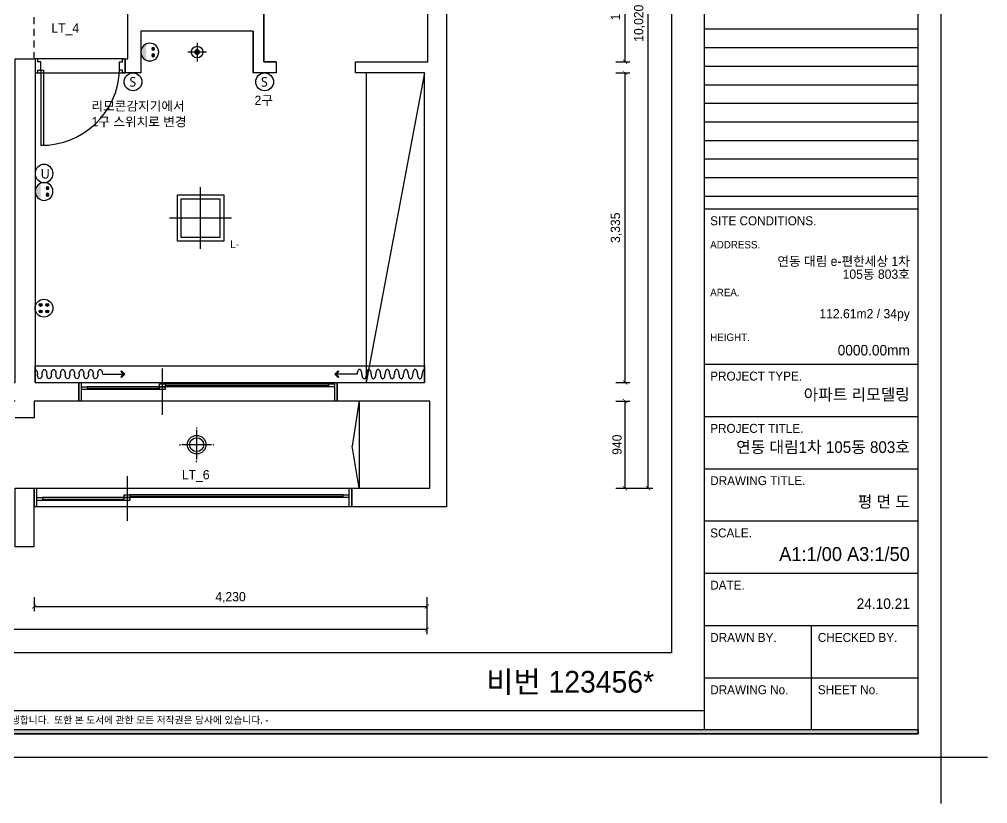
# Model space of a CAD drawing. Header units: inches. Extents: x 88414 to 587042, y -693500 to 27778.
# Drawn here: x 146564 to 156993, y -3968 to 4481 of the extents above; entities that cross this region are included whole.
import ezdxf
from ezdxf.enums import TextEntityAlignment as Align

# ---------------------------------------------------------------- set-up
doc = ezdxf.new("R2010")
doc.units = ezdxf.units.IN
doc.header["$LTSCALE"] = 50
doc.header["$MEASUREMENT"] = 0
doc.linetypes.add('HID', pattern=[2.5, 1.5, -1])
for name, color, linetype in [('01. F-소품', 3, 'Continuous'), ('03-WAL NEW', 3, 'Continuous'), ('06-FUR', 6, 'Continuous'), ('06-LIGHT', 4, 'Continuous'), ('3.기호.계단선', 30, 'Continuous'), ('F-SYM', 7, 'Continuous'), ('FORM(YOURNAME)-11', 1, 'Continuous'), ('FORM(YOURNAME)-11 @ 1', 1, 'Continuous'), ('HAT', 5, 'Continuous'), ('RC-LIGHT', 7, 'Continuous'), ('U-LANP', 6, 'Continuous'), ('도면층2', 2, 'Continuous'), ('도면층4', 4, 'Continuous'), ('도면층5', 5, 'Continuous'), ('도면층8', 8, 'Continuous'), ('설비', 140, 'Continuous'), ('치수', 7, 'Continuous')]:
    doc.layers.add(name, color=color, linetype=linetype)
doc.styles.add('DH-TEXT', font='')
doc.styles.get("Standard").update_dxf_attribs({"font": 'txt.shx', "bigfont": 'whgtxt.shx'})
doc.styles.add('YOURNAME', font='HY울릉도M.TTF')
doc.styles.add('코레일둥고', font='Korail_Round_Gothic_Medium.ttf')
doc.styles.get('DH-TEXT').set_extended_font_data('HY울릉도L')
doc.dimstyles.new('YOURNAME-50', dxfattribs={"dimscale": 50, "dimtxt": 2, "dimasz": 0.9, "dimexe": 1, "dimexo": 3, "dimgap": 0.7, "dimtad": 1, "dimdec": 0, "dimzin": 0, "dimdsep": 46, "dimlunit": 6, "dimtxsty": 'YOURNAME', "dimblk": 'ARCHTICK', "dimcen": 0, "dimclrd": 1, "dimclre": 1, "dimclrt": 7, "dimadec": 0, "dimazin": 0, "dimtfac": 1, "dimtdec": 0, "dimtix": 1, "dimtmove": 2, "dimatfit": 3, "dimldrblk": 'ARCHTICK', "dimfxl": 0, "dimtolj": 1, "dimtzin": 0, "dimarcsym": 0})

# ---------------------------------------------------------------- blocks, each defined once
blk = doc.blocks.new('FORM-PLAN')
at = {"layer": 'FORM(YOURNAME)-11'}
h = blk.add_hatch(color=256, dxfattribs=at)
h.dxf.hatch_style = 1
h.paths.add_polyline_path([(-71444, 55115), (10556, 55115), (10556, 54915), (-71444, 54915)])
h.paths.add_polyline_path([(-71444, -2085), (10556, -2085), (10556, -2285), (-71444, -2285)])
at = {"layer": 'Defpoints', "color": 158}
for p, q in [((1346, 54915), (1346, -2085)), ((1346, 28093), (10556, 28093)), ((1346, 27293), (10556, 27293)), ((1346, 26493), (10556, 26493)), ((1346, 25693), (10556, 25693)), ((1346, 24893), (10556, 24893)), ((1346, 24093), (10556, 24093)), ((1346, 23293), (10556, 23293)), ((1346, 22493), (10556, 22493)), ((1346, 21693), (10556, 21693)), ((1346, 20893), (10556, 20893)), ((1346, -1285), (-71444, -1285))]:
    blk.add_line(p, q, dxfattribs=at)
for points in [[(-71444, -2285), (10556, -2285), (10556, 55115), (-71444, 55115)], [(-69444, 53115), (-64, 53115), (-64, 1215), (-69444, 1215)]]:
    blk.add_lwpolyline(points, close=True, dxfattribs=at)
at = {"layer": 'Defpoints', "color": 1}
blk.add_lwpolyline([(11556, -5285), (11556, -3285), (13556, -3285)], dxfattribs=at)
at = {"layer": 'FORM(YOURNAME)-11', "color": 14}
for p, q in [((1346, 20344), (10556, 20344)), ((1346, 13651), (10556, 13651)), ((1346, 11398), (10556, 11398)), ((1346, 9146), (10556, 9146)), ((1346, 6893), (10556, 6893)), ((1346, 4641), (10556, 4641)), ((1346, 2388), (10556, 2388)), ((5951, 2388), (5951, -2085)), ((1346, 136), (10556, 136))]:
    blk.add_line(p, q, dxfattribs=at)
at = {"layer": 'FORM(YOURNAME)-11', "color": 250}
blk.add_lwpolyline([(-72444, -3285), (11556, -3285), (11556, 56115), (-72444, 56115)], close=True, dxfattribs=at)
at = {"layer": 'FORM(YOURNAME)-11'}
blk.add_lwpolyline([(-71444, -2085), (10556, -2085), (10556, -2285), (-71444, -2285)], close=True, dxfattribs=at)
at = {"layer": 'FORM(YOURNAME)-11', "color": 14, "style": 'YOURNAME'}
for s, height, p in [('SITE CONDITIONS.', 386.14, (1603, 19829)), ('PROJECT TYPE.', 386.14, (1603, 13136)), ('PROJECT TITLE.', 386.14, (1603, 10883)), ('DRAWING TITLE.', 386.14, (1603, 8631)), ('SCALE.', 386.1, (1603, 6378)), ('DATE.', 386.1, (1603, 4126)), ('DRAWN BY.', 386.1, (1603, 1873)), ('CHECKED BY.', 386.14, (6240, 1873)), ('DRAWING No.', 386.14, (1603, -379)), ('SHEET No.', 386.1, (6240, -379))]:
    blk.add_text(s, height=height, dxfattribs=at).set_placement(p, align=Align.MIDDLE_LEFT)
at = {"layer": 'FORM(YOURNAME)-11', "color": 251, "style": 'YOURNAME'}
for s, p in [('ADDRESS.', (1603, 18799)), ('AREA.', (1603, 16740)), ('HEIGHT.', (1603, 14809))]:
    blk.add_text(s, height=321.8, dxfattribs=at).set_placement(p, align=Align.MIDDLE_LEFT)
at = {"layer": 'FORM(YOURNAME)-11', "color": 1, "style": 'YOURNAME'}
blk.add_text("- 본 도서는 어떠한 경우에도 무단으로 도용할 수 없으며 도용시 '지적재산권' 보호에 관한 법률에 의거, 법적 분쟁이 발생합니다.  또한 본 도서에 관한 모든 저작권은 당사에 있습니다. -", height=300, dxfattribs=at).set_placement((-32990, -1685), align=Align.MIDDLE_CENTER)
at = {"layer": 'FORM(YOURNAME)-11', "color": 3, "style": 'YOURNAME'}
for tag, height, p in [('1', 450, (9905, 18188)), ('2', 450, (9905, 17544)), ('3', 450, (9905, 16257)), ('4', 450, (9905, 14326)), ('5', 515, (9905, 12009)), ('6', 515, (9905, 9757)), ('7', 515, (9905, 7504)), ('8', 515, (9905, 5252)), ('9', 515, (9905, 2999)), ('10', 515, (5655, 811)), ('11', 515, (9905, 747)), ('12', 515, (5655, -1441)), ('13', 515, (9905, -1441))]:
    blk.add_attdef(tag, text='', height=height, dxfattribs=at).set_placement(p, align=Align.MIDDLE_RIGHT)
blk = doc.blocks.new('*U458')
at = {"layer": 'F-SYM'}
ref = blk.add_blockref('FORM-PLAN', (153604, -2646), dxfattribs=dict(at, xscale=0.2500000000000001, yscale=0.2500000000000001, zscale=0.2500000000000001))
ref.add_attrib('4', '0000.00mm', dxfattribs={"layer": 'FORM(YOURNAME)-11 @ 1', "color": 3, "height": 112.5, "style": 'YOURNAME'}).set_placement((156155, 917), align=Align.MIDDLE_RIGHT)
ref.add_attrib('3', '112.61m2 / 34py', dxfattribs={"layer": 'FORM(YOURNAME)-11 @ 1', "color": 3, "height": 100, "style": 'YOURNAME'}).set_placement((156155, 1310), align=Align.MIDDLE_RIGHT)
ref.add_attrib('2', '105동 803호', dxfattribs={"layer": 'FORM(YOURNAME)-11 @ 1', "color": 3, "height": 100, "style": 'YOURNAME'}).set_placement((156155, 1736), align=Align.MIDDLE_RIGHT)
ref.add_attrib('1', '연동 대림 e-편한세상 1차', dxfattribs={"layer": 'FORM(YOURNAME)-11 @ 1', "color": 3, "height": 100, "style": 'YOURNAME'}).set_placement((156155, 1875), align=Align.MIDDLE_RIGHT)
ref.add_attrib('5', '아파트 리모델링', dxfattribs={"layer": 'FORM(YOURNAME)-11 @ 1', "color": 3, "height": 125, "style": 'YOURNAME'}).set_placement((156155, 440), align=Align.MIDDLE_RIGHT)
ref.add_attrib('6', '연동 대림1차 105동 803호', dxfattribs={"layer": 'FORM(YOURNAME)-11 @ 1', "color": 3, "height": 125, "style": 'YOURNAME'}).set_placement((156155, -127), align=Align.MIDDLE_RIGHT)
ref.add_attrib('7', '평 면 도', dxfattribs={"layer": 'FORM(YOURNAME)-11 @ 1', "color": 3, "height": 125, "style": 'YOURNAME'}).set_placement((156155, -715), align=Align.MIDDLE_RIGHT)
ref.add_attrib('8', 'A1:1/00 A3:1/50', dxfattribs={"layer": 'FORM(YOURNAME)-11 @ 1', "color": 3, "height": 150, "style": 'YOURNAME'}).set_placement((156155, -1279), align=Align.MIDDLE_RIGHT)
ref.add_attrib('9', '24.10.21', dxfattribs={"layer": 'FORM(YOURNAME)-11 @ 1', "color": 3, "height": 112.5, "style": 'YOURNAME'}).set_placement((156155, -1814), align=Align.MIDDLE_RIGHT)
blk = doc.blocks.new('_ArchTick')
at = {"color": 0, "linetype": 'ByBlock', "const_width": 0.15}
blk.add_lwpolyline([(-0.5, -0.5), (0.5, 0.5)], dxfattribs=at)
blk = doc.blocks.new('*D261')
at = {"layer": 'Defpoints', "color": 0}
for p in [(146723, -1593), (150953, -1593), (150953, -1843)]:
    blk.add_point(p, dxfattribs=at)
at = {"layer": '치수', "color": 1, "lineweight": -2}
for p, q in [((146723, -1743), (146723, -1893)), ((150953, -1743), (150953, -1893)), ((146723, -1843), (150953, -1843))]:
    blk.add_line(p, q, dxfattribs=at)
at = {"layer": '치수', "color": 1, "lineweight": -2, "xscale": 45, "yscale": 45, "zscale": 45, "rotation": 180}
blk.add_blockref('_ArchTick', (146723, -1843), dxfattribs=at)
at = {"layer": '치수', "color": 1, "lineweight": -2, "xscale": 45, "yscale": 45, "zscale": 45}
blk.add_blockref('_ArchTick', (150953, -1843), dxfattribs=at)
at = {"layer": '치수', "color": 7, "insert": (148838, -1748), "char_height": 100, "attachment_point": 5, "style": 'YOURNAME'}
blk.add_mtext('\\A1;4,230', dxfattribs=at)
blk = doc.blocks.new('*D262')
at = {"layer": 'Defpoints', "color": 0}
for p in [(138798, -1593), (150953, -1593), (138798, -2093)]:
    blk.add_point(p, dxfattribs=at)
at = {"layer": '치수', "color": 1, "lineweight": -2}
for p, q in [((138798, -1743), (138798, -2143)), ((150953, -1743), (150953, -2143)), ((150953, -2093), (138798, -2093))]:
    blk.add_line(p, q, dxfattribs=at)
at = {"layer": '치수', "color": 1, "lineweight": -2, "xscale": 45, "yscale": 45, "zscale": 45, "rotation": 180}
blk.add_blockref('_ArchTick', (138798, -2093), dxfattribs=at)
at = {"layer": '치수', "color": 1, "lineweight": -2, "xscale": 45, "yscale": 45, "zscale": 45}
blk.add_blockref('_ArchTick', (150953, -2093), dxfattribs=at)
at = {"layer": '치수', "color": 7, "insert": (144875, -1998), "char_height": 100, "attachment_point": 5, "style": 'YOURNAME'}
blk.add_mtext('\\A1;12,155', dxfattribs=at)
blk = doc.blocks.new('*D263')
at = {"layer": 'Defpoints', "color": 0}
for p in [(152838, 9449), (153338, 9449), (152838, -571)]:
    blk.add_point(p, dxfattribs=at)
at = {"layer": '치수', "color": 1, "lineweight": -2}
for p, q in [((152988, 9449), (153388, 9449)), ((153338, -571), (153338, 9449)), ((152988, -571), (153388, -571))]:
    blk.add_line(p, q, dxfattribs=at)
at = {"layer": '치수', "color": 1, "lineweight": -2, "xscale": 45, "yscale": 45, "zscale": 45}
for p, rotation in [((153338, 9449), 90), ((153338, -571), 270)]:
    blk.add_blockref('_ArchTick', p, dxfattribs=dict(at, rotation=rotation))
at = {"layer": '치수', "color": 7, "insert": (153243, 4439), "char_height": 100, "attachment_point": 5, "rotation": 90, "style": 'YOURNAME'}
blk.add_mtext('\\A1;10,020', dxfattribs=at)
blk = doc.blocks.new('*D264')
at = {"layer": 'Defpoints', "color": 0}
for p in [(152838, 369), (153088, 369), (152838, -571)]:
    blk.add_point(p, dxfattribs=at)
at = {"layer": '치수', "color": 1, "lineweight": -2}
for p, q in [((152988, 369), (153138, 369)), ((153088, -571), (153088, 369)), ((152988, -571), (153138, -571))]:
    blk.add_line(p, q, dxfattribs=at)
at = {"layer": '치수', "color": 1, "lineweight": -2, "xscale": 45, "yscale": 45, "zscale": 45}
for p, rotation in [((153088, 369), 90), ((153088, -571), 270)]:
    blk.add_blockref('_ArchTick', p, dxfattribs=dict(at, rotation=rotation))
at = {"layer": '치수', "color": 7, "insert": (153001, -101), "char_height": 100, "attachment_point": 5, "rotation": 90, "style": 'YOURNAME'}
blk.add_mtext('\\A1;940', dxfattribs=at)
blk = doc.blocks.new('*D268')
at = {"layer": 'Defpoints', "color": 0}
for p in [(152838, 5244), (153088, 5244), (152838, 4024)]:
    blk.add_point(p, dxfattribs=at)
at = {"layer": '치수', "color": 1, "lineweight": -2}
for p, q in [((152988, 5244), (153138, 5244)), ((153088, 4024), (153088, 5244)), ((152988, 4024), (153138, 4024))]:
    blk.add_line(p, q, dxfattribs=at)
at = {"layer": '치수', "color": 1, "lineweight": -2, "xscale": 45, "yscale": 45, "zscale": 45}
for p, rotation in [((153088, 5244), 90), ((153088, 4024), 270)]:
    blk.add_blockref('_ArchTick', p, dxfattribs=dict(at, rotation=rotation))
at = {"layer": '치수', "color": 7, "insert": (152993, 4634), "char_height": 100, "attachment_point": 5, "rotation": 90, "style": 'YOURNAME'}
blk.add_mtext('\\A1;1,220', dxfattribs=at)
blk = doc.blocks.new('*D269')
at = {"layer": 'Defpoints', "color": 0}
for p in [(152838, 3904), (153088, 3904), (152838, 569)]:
    blk.add_point(p, dxfattribs=at)
at = {"layer": '치수', "color": 1, "lineweight": -2}
for p, q in [((152988, 3904), (153138, 3904)), ((153088, 569), (153088, 3904)), ((152988, 569), (153138, 569))]:
    blk.add_line(p, q, dxfattribs=at)
at = {"layer": '치수', "color": 1, "lineweight": -2, "xscale": 45, "yscale": 45, "zscale": 45}
for p, rotation in [((153088, 3904), 90), ((153088, 569), 270)]:
    blk.add_blockref('_ArchTick', p, dxfattribs=dict(at, rotation=rotation))
at = {"layer": '치수', "color": 7, "insert": (152993, 2236), "char_height": 100, "attachment_point": 5, "rotation": 90, "style": 'YOURNAME'}
blk.add_mtext('\\A1;3,335', dxfattribs=at)
blk = doc.blocks.new('FFFL2')
at = {"layer": '03-WAL NEW', "color": 8}
for p, q in [((149198, 4024), (149198, 5244)), ((147873, 4354), (147873, 3904)), ((147928, 4354), (147873, 4354)), ((149328, 4024), (149198, 4024))]:
    blk.add_line(p, q, dxfattribs=at)
at = {"layer": '06-FUR', "color": 8}
for p, q in [((150928, 3904), (150299, 3904)), ((150299, 3904), (150299, 569)), ((150928, 3904), (150299, 569)), ((150928, 569), (150928, 3904)), ((150299, 569), (150928, 569)), ((150983, 369), (150223, 369)), ((150223, 369), (150223, -571)), ((150983, -571), (150983, 369)), ((150223, -571), (150983, -571))]:
    blk.add_line(p, q, dxfattribs=at)
at = {"layer": '도면층2', "color": 8, "linetype": 'HID'}
blk.add_line((146723, 4054), (146723, 5224), dxfattribs=at)
at = {"layer": '도면층2', "color": 8}
for p, q in [((146723, 369), (146723, 189)), ((146723, 189), (146518, 189))]:
    blk.add_line(p, q, dxfattribs=at)
for points in [[(151163, -771), (150143, -771), (150143, -571), (150983, -571), (150983, 369), (149988, 369), (149988, 569), (150928, 569), (150928, 3904), (150183, 3904), (150183, 4024), (150963, 4024), (150963, 5244), (150343, 5244), (150343, 5394), (150963, 5394), (150963, 8114), (150143, 8114), (150143, 8314), (151163, 8314), (151163, -771)], [(149083, 4354), (149083, 3904), (149083, 4354), (147873, 4354), (147873, 3904), (147703, 3904), (147703, 4054), (147733, 4054), (147733, 5224)], [(149198, 5244), (149198, 4024), (149328, 4024), (149328, 3904), (149083, 3904)], [(146518, 369), (146158, 369), (146158, 569), (146518, 569), (146518, 4054), (146733, 4054), (146733, 569), (147203, 569), (147203, 369), (146723, 369)]]:
    blk.add_lwpolyline(points, dxfattribs=at)
blk.add_lwpolyline([(146518, -571), (146723, -571), (146723, -771), (146718, -771), (146718, -1201), (146518, -1201), (146518, -1001)], close=True, dxfattribs=at)
at = {"layer": '도면층4', "color": 8}
for p, q in [((147693, 4054), (146723, 4054)), ((147703, 3904), (147703, 4054)), ((146733, 3904), (147703, 3904)), ((146793, 3934), (146793, 3124)), ((146793, 3934), (146823, 3934)), ((146823, 3934), (146823, 3124)), ((146793, 3124), (146823, 3124)), ((148103, 719), (148103, 219)), ((147203, 569), (149988, 569)), ((147203, 369), (147203, 569)), ((147233, 369), (147233, 569)), ((148133, 539), (149898, 539)), ((149958, 569), (149958, 369)), ((149988, 569), (149988, 369)), ((147293, 509), (148073, 509)), ((149988, 369), (147203, 369)), ((147723, -441), (147723, -921)), ((146723, -571), (150143, -571)), ((146723, -771), (146723, -571)), ((146753, -771), (146753, -571)), ((150113, -571), (150113, -771)), ((150143, -571), (150143, -771)), ((146813, -686), (147693, -686)), ((147753, -656), (150053, -656)), ((150143, -771), (146723, -771))]:
    blk.add_line(p, q, dxfattribs=at)
for points in [[(146733, 3904), (146763, 3904), (146763, 3934), (146793, 3934), (146793, 4024), (146763, 4024), (146763, 4054), (146733, 4054), (146733, 3904)], [(147703, 3904), (147673, 3904), (147673, 3934), (147643, 3934), (147643, 4024), (147673, 4024), (147673, 4054), (147703, 4054), (147703, 3904)]]:
    blk.add_lwpolyline(points, dxfattribs=at)
for points in [[(147233, 494), (147233, 524), (147293, 524), (147293, 494)], [(148073, 524), (148073, 554), (148133, 554), (148133, 524)], [(148073, 494), (148073, 524), (148133, 524), (148133, 494)], [(149898, 524), (149898, 554), (149958, 554), (149958, 524)], [(146753, -701), (146753, -671), (146813, -671), (146813, -701)], [(147693, -671), (147693, -641), (147753, -641), (147753, -671)], [(147693, -701), (147693, -671), (147753, -671), (147753, -701)], [(150053, -671), (150053, -641), (150113, -641), (150113, -671)]]:
    blk.add_lwpolyline(points, close=True, dxfattribs=at)
at = {"layer": '도면층5', "color": 8}
for p, q in [((148073, 524), (147293, 524)), ((149898, 554), (148133, 554)), ((149898, 524), (148133, 524)), ((148073, 494), (147293, 494)), ((147693, -671), (146813, -671)), ((147693, -701), (146813, -701)), ((150053, -641), (147753, -641)), ((150053, -671), (147753, -671))]:
    blk.add_line(p, q, dxfattribs=at)
blk.add_arc((146802, 3966), 842, 269.3934, 357.8066, dxfattribs=at)
at = {"layer": '도면층8', "color": 8}
for p in [(150224, 374), (150223, -571)]:
    blk.add_line(p, (150148, -116), dxfattribs=at)
blk = doc.blocks.new('FFSFDF')
at = {"layer": '01. F-소품'}
blk.add_hatch(color=8, dxfattribs=at).paths.add_polyline_path([(1567673, 1746751), (1567680, 1746744), (1567715, 1746779), (1567680, 1746815), (1567673, 1746808), (1567701, 1746779)])
at = {"layer": '01. F-소품', "color": 8}
for p, q in [((1567673, 1746808), (1567680, 1746815)), ((1567475, 1746779), (1567701, 1746779)), ((1567673, 1746751), (1567680, 1746744))]:
    blk.add_line(p, q, dxfattribs=at)
for points in [[(1567673, 1746808), (1567701, 1746779), (1567673, 1746751)], [(1567680, 1746815), (1567715, 1746779), (1567680, 1746744)]]:
    blk.add_lwpolyline(points, dxfattribs=at)
for centre, start_param, end_param in [((1566800, 1746779), 1.570796, 4.712389), ((1566900, 1746779), 1.570796, 4.712389), ((1567000, 1746779), 1.570796, 4.712389), ((1567100, 1746779), 1.570796, 4.712389), ((1567200, 1746779), 1.570796, 4.712389), ((1567300, 1746779), 1.570796, 4.712389), ((1567400, 1746779), 1.570796, 4.712389), ((1566750, 1746779), 6.283185, 7.853982), ((1566850, 1746779), 4.712389, 7.853982), ((1566950, 1746779), 4.712389, 7.853982), ((1567050, 1746779), 4.712389, 7.853982), ((1567150, 1746779), 4.712389, 7.853982), ((1567250, 1746779), 4.712389, 7.853982), ((1567350, 1746779), 4.712389, 7.853982), ((1567450, 1746779), 4.712389, 7.853982)]:
    blk.add_ellipse(centre, major_axis=(0, -50), ratio=0.5, start_param=start_param, end_param=end_param, dxfattribs=at)
blk = doc.blocks.new('G-101')
at = {"layer": 'RC-LIGHT', "color": 251}
for p, q in [((0, -400), (0, 400)), ((400, 0), (-400, 0))]:
    blk.add_line(p, q, dxfattribs=at)
at = {"layer": 'RC-LIGHT', "color": 7}
for p, q in [((-300, -300), (-300, 300)), ((-300, 300), (300, 300)), ((300, 300), (300, -300)), ((300, -300), (-300, -300))]:
    blk.add_line(p, q, dxfattribs=at)
at = {"layer": 'RC-LIGHT', "color": 1}
blk.add_lwpolyline([(-250, 250), (250, 250), (250, -250), (-250, -250)], close=True, dxfattribs=at)
at = {"layer": 'RC-LIGHT', "style": 'DH-TEXT'}
blk.add_attdef('L-', text='', height=100, dxfattribs=at).set_placement((383, -288), align=Align.TOP_LEFT)
blk = doc.blocks.new('hallogen')
h = blk.add_hatch(color=256)
h.dxf.hatch_style = 1
edge = h.paths.add_edge_path()
edge.add_arc((48592, 60854), 31.2, 0, 360, ccw=False)
at = {"color": 1, "linetype": 'Continuous'}
for p, q in [((48592, 60954), (48592, 60754)), ((48692, 60854), (48492, 60854))]:
    blk.add_line(p, q, dxfattribs=at)
at = {"color": 4, "linetype": 'Continuous'}
blk.add_circle((48592, 60854), 62.5, dxfattribs=at)
blk = doc.blocks.new('swich')
at = {"layer": '설비', "color": 140}
blk.add_circle((372828.6, -86554.1), 84, dxfattribs=at)
at = {"layer": '설비', "color": 140, "insert": (372858.7, -86509.1), "char_height": 90, "attachment_point": 3}
blk.add_mtext_dynamic_manual_height_columns('{\\fMalgun Gothic|b0|i0|c129|p50;S}', width=143.497, gutter_width=1, heights=[0], dxfattribs=at)
blk = doc.blocks.new('egoo')
at = {"layer": '설비'}
h = blk.add_hatch(color=140, dxfattribs=at)
edge = h.paths.add_edge_path()
edge.add_arc((1015645, 443434), 22.3, 0, 360)
h = blk.add_hatch(color=140, dxfattribs=at)
edge = h.paths.add_edge_path()
edge.add_arc((1015748, 443434), 22.3, 0, 360)
h = blk.add_hatch(color=140, dxfattribs=at)
edge = h.paths.add_edge_path()
edge.add_line((1015826, 443329), (1015567, 443329))
edge.add_ellipse((1015696, 443381), major_axis=(99, 99), ratio=1, start_angle=156.9578, end_angle=293.0422)
at = {"layer": '설비', "color": 140}
for centre, radius in [((1015696, 443381), 140), ((1015645, 443434), 22.3), ((1015748, 443434), 22.3)]:
    blk.add_circle(centre, radius, dxfattribs=at)
blk = doc.blocks.new('utp')
at = {"layer": '설비', "color": 140}
blk.add_circle((372928, -86921), 140, dxfattribs=at)
at = {"layer": '설비', "color": 140, "insert": (372982, -87001), "char_height": 150, "attachment_point": 9}
blk.add_mtext_dynamic_manual_height_columns('{\\fMalgun Gothic|b0|i0|c129|p50;U}', width=275.64, gutter_width=1, heights=[0], dxfattribs=at)
blk = doc.blocks.new('A$C08B77260')
at = {"layer": 'HAT', "color": 1}
for p, q in [((187, 373), (187, 360)), ((187, 347), (187, 27)), ((0, 187), (13, 187)), ((347, 187), (27, 187)), ((373, 187), (360, 187)), ((187, 0), (187, 13))]:
    blk.add_line(p, q, dxfattribs=at)
at = {"layer": 'U-LANP', "color": 4}
blk.add_circle((187, 187), 100, dxfattribs=at)
at = {"layer": 'U-LANP', "color": 8}
blk.add_circle((187, 187), 75, dxfattribs=at)

msp = doc.modelspace()

# ---------------------------------------------------------------- hatches: boundary and pattern name
at = {"layer": '설비'}
h = msp.add_hatch(color=140, dxfattribs=at)
edge = h.paths.add_edge_path()
edge.add_arc((146792.796, 1404.721), 15.261, 0, 360)
h = msp.add_hatch(color=140, dxfattribs=at)
edge = h.paths.add_edge_path()
edge.add_arc((146864.376, 1404.721), 15.261, 90, 450, ccw=False)
h = msp.add_hatch(color=140, dxfattribs=at)
edge = h.paths.add_edge_path()
edge.add_arc((146792.796, 1334.668), 15.261, 0, 360)
h = msp.add_hatch(color=140, dxfattribs=at)
edge = h.paths.add_edge_path()
edge.add_arc((146864.376, 1334.668), 15.261, 90, 450, ccw=False)

# ---------------------------------------------------------------- linework, layer by layer
at = {"layer": '06-LIGHT'}
msp.add_lwpolyline([(146732.753, 568.742), (146732.753, 748.742), (150927.753, 748.742), (150927.753, 568.742)], dxfattribs=at)
at = {"layer": '설비', "color": 140}
for centre, radius in [((146828.586, 1369.694), 95.833), ((146792.796, 1404.721), 15.261), ((146864.376, 1404.721), 15.261), ((146792.796, 1334.668), 15.261), ((146864.376, 1334.668), 15.261)]:
    msp.add_circle(centre, radius, dxfattribs=at)

# ---------------------------------------------------------------- block references
for name, p in [('FFFL2', (0, 0)), ('A$C08B77260', (148286.086, -287.925))]:
    msp.add_blockref(name, p)
at = {"color": 0, "xscale": -1, "rotation": 180}
msp.add_blockref('FFSFDF', (-1420017.01, 1747438.171), dxfattribs=at)
at = {"color": 0, "rotation": 180}
msp.add_blockref('FFSFDF', (1717677.516, 1747438.171), dxfattribs=at)
at = {"layer": '06-LIGHT'}
msp.add_blockref('hallogen', (99886.051, -56725.522), dxfattribs=at)
at = {"layer": '3.기호.계단선'}
msp.add_blockref('*U458', (0, 0), dxfattribs=at)
at = {"layer": 'RC-LIGHT', "color": 140, "xscale": -0.6845238224412213, "yscale": 0.6845238224412213, "zscale": 0.6845238224412213, "rotation": 270}
for p in [(-155536.586, -691139.699), (-156675.197, -692641.038)]:
    msp.add_blockref('egoo', p, dxfattribs=at)
at = {"layer": 'RC-LIGHT', "xscale": 0.8333333333333334, "yscale": 0.8333333333333334, "zscale": 0.8333333333333334}
msp.add_blockref('G-101', (148515.753, 2340.742), dxfattribs=at).add_auto_attribs({'L-': 'L-'})
at = {"layer": '설비', "color": 140, "xscale": 1.140873015873041, "yscale": 1.140873015873041, "zscale": 1.140873015873041}
for p in [(-277562.388, 102555.118), (-276144.888, 102555.118)]:
    msp.add_blockref('swich', p, dxfattribs=at)
at = {"layer": '설비', "color": 253, "xscale": -0.6944444444444445, "yscale": 0.6944444444444445, "zscale": 0.6944444444444445}
msp.add_blockref('utp', (405807.436, 63182.144), dxfattribs=at)

# ---------------------------------------------------------------- texts
at = {"layer": '3.기호.계단선', "style": '코레일둥고'}
msp.add_text('비번 123456*', height=233.3333, dxfattribs=at).set_placement((151592.428, -2771.609))
at = {"layer": '설비', "color": 30, "style": '코레일둥고'}
for s, p in [('LT_4', (146909.014, 4437.824)), ('2구', (149096.983, 3658.795)), ('리모콘감지기에서', (147340.248, 3597.367)), ('1구 스위치로 변경', (147340.248, 3427.442)), ('LT_6', (148314.014, -373.843))]:
    msp.add_text(s, height=100, dxfattribs=at).set_placement(p, align=Align.TOP_LEFT)

# ---------------------------------------------------------------- dimensions: what is measured, and where the dimension line sits
at = {"layer": '치수'}
for base, p1, p2, angle, picture, middle in [((153337.85, 9448.742), (152837.85, -571.258), (152837.85, 9448.742), 270, '*D263', (153243.196, 4438.742)), ((153087.85, 5243.742), (152837.85, 4023.742), (152837.85, 5243.742), 270, '*D268', (152993.196, 4633.742)), ((153087.85, 3903.742), (152837.85, 568.742), (152837.85, 3903.742), 270, '*D269', (152993.196, 2236.242)), ((153087.85, 368.742), (152837.85, -571.258), (152837.85, 368.742), 270, '*D264', (153000.786, -101.258)), ((138797.753, -2092.52), (150952.753, -1592.52), (138797.753, -1592.52), 180, '*D262', (144875.253, -1997.867)), ((150952.753, -1842.52), (146722.753, -1592.52), (150952.753, -1592.52), 180, '*D261', (148837.753, -1747.867))]:
    dim = msp.add_linear_dim(base=base, p1=p1, p2=p2, angle=angle, dimstyle='YOURNAME-50', override={"dimfxl": 1.25, "dimarcsym": 2}, dxfattribs=at)
    dim.commit()
    dim.dimension.update_dxf_attribs({"geometry": picture, "text_midpoint": middle})

doc.saveas('drawing.dxf')
